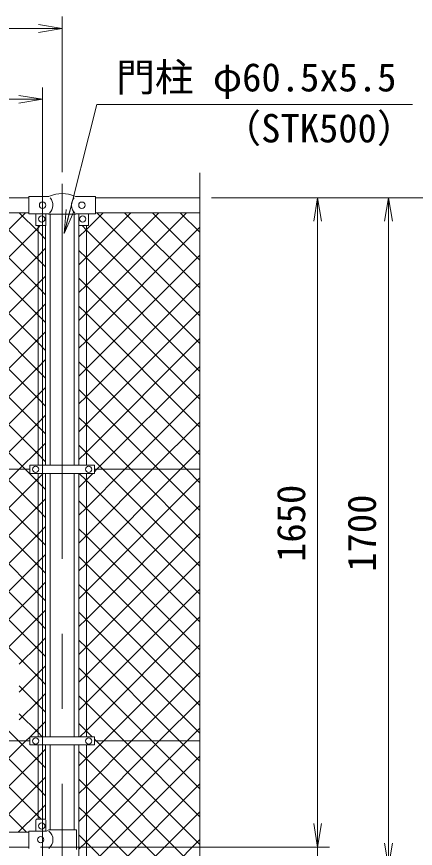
# Model space of a CAD drawing. Units: millimetres, scale not verified. Extents: x -6300 to 6300, y -4455 to 4455.
# Drawn here: x 2993 to 4008, y 1207 to 3320 of the extents above; entities that cross this region are included whole.
import ezdxf
from ezdxf.enums import TextEntityAlignment as Align

# ---------------------------------------------------------------- set-up
doc = ezdxf.new("R2010")
doc.units = ezdxf.units.MM
doc.header["$LTSCALE"] = 30
doc.linetypes.add('USER1', pattern=[50.8, 31.75, -6.35, 6.35, -6.35])
for name, color, linetype, lineweight in [('0-1_D-BMK', 2, 'USER1', 13), ('0-2_D-STR1', 1, 'Continuous', 18), ('0-3_D-STR3', 3, 'Continuous', 13), ('0-7_D-STR-DIM', 7, 'Continuous', 9), ('0-8_0', 7, 'Continuous', 9), ('0-9_D-STR-TXT', 7, 'Continuous', 9), ('0-A_D-STR2', 7, 'Continuous', 9)]:
    doc.layers.add(name, color=color, linetype=linetype, lineweight=lineweight)
doc.styles.add('ＭＳ ゴシック', font='')
doc.styles.get('ＭＳ ゴシック').set_extended_font_data('MS Gothic')

# ---------------------------------------------------------------- blocks, each defined once
blk = doc.blocks.new('_Open')
at = {"layer": '0-8_0'}
blk.add_line((-30, 5), (0, 0), dxfattribs=at)
blk.add_lwpolyline([(-30, -5), (0, 0), (-30, 0)], dxfattribs=at)

msp = doc.modelspace()

# ---------------------------------------------------------------- linework, layer by layer
at = {"layer": '0-1_D-BMK'}
msp.add_line((3108.84, 2894.97), (3108.84, -1050.85), dxfattribs=at)
at = {"layer": '0-2_D-STR1'}
for p, q in [((1193.84, 2859.73), (3023.84, 2859.73)), ((3193.84, 2859.73), (3458.84, 2859.73)), ((1193.84, 2821.63), (3023.84, 2821.63)), ((3078.59, 2818.23), (3078.59, 2180.03)), ((3139.09, 2818.23), (3139.09, 2180.03)), ((3193.84, 2821.73), (3458.84, 2821.73)), ((3078.59, 2159.43), (3078.59, 1490.03)), ((3139.09, 2159.43), (3139.09, 1490.03)), ((3078.59, 1469.43), (3078.59, 1253.83)), ((3139.09, 1469.43), (3139.09, 1253.83)), ((3023.84, 1247.73), (1193.84, 1247.73)), ((3023.84, 1209.73), (1193.84, 1209.73))]:
    msp.add_line(p, q, dxfattribs=at)
at = {"layer": '0-3_D-STR3'}
for p, q in [((3023.84, 2818.73), (3023.84, 2862.73)), ((3073.06, 2862.73), (3023.84, 2862.73)), ((3193.84, 2862.73), (3144.62, 2862.73)), ((3193.84, 2818.73), (3193.84, 2862.73)), ((3074.04, 2818.73), (3023.84, 2818.73)), ((3041.84, 2818.73), (3041.84, 2789.73)), ((3066.84, 2818.73), (3066.84, 2789.73)), ((3075.04, 2818.23), (3074.04, 2818.73)), ((3142.64, 2818.23), (3075.04, 2818.23)), ((3142.64, 2818.23), (3143.64, 2818.73)), ((3193.84, 2818.73), (3143.64, 2818.73)), ((3150.84, 2818.73), (3150.84, 2789.73)), ((3175.84, 2818.73), (3175.84, 2789.73)), ((3065.84, 2788.73), (3042.84, 2788.73)), ((3047.34, 2180.03), (3047.34, 2788.73)), ((3066.34, 2180.03), (3066.34, 2788.86)), ((3151.34, 2788.86), (3151.34, 2180.03)), ((3151.84, 2788.73), (3174.84, 2788.73)), ((3170.34, 2788.73), (3170.34, 2180.03)), ((3026.34, 2180.03), (3191.34, 2180.03)), ((3026.34, 2180.03), (3026.34, 2159.43)), ((3191.34, 2180.03), (3191.34, 2159.43)), ((3026.34, 2169.73), (1190.84, 2169.73)), ((3026.34, 2159.43), (3191.34, 2159.43)), ((3047.34, 1490.03), (3047.34, 2159.43)), ((3066.34, 1490.03), (3066.34, 2159.43)), ((3151.34, 2159.43), (3151.34, 1490.03)), ((3170.34, 2159.43), (3170.34, 1490.03)), ((3458.84, 2169.73), (3191.34, 2169.73)), ((3026.34, 1479.73), (1190.84, 1479.73)), ((3026.34, 1490.03), (3191.34, 1490.03)), ((3026.34, 1490.03), (3026.34, 1469.43)), ((3191.34, 1490.03), (3191.34, 1469.43)), ((3458.84, 1479.73), (3191.34, 1479.73)), ((3026.34, 1469.43), (3191.34, 1469.43)), ((3047.34, 1280.83), (3047.34, 1469.43)), ((3066.34, 1280.15), (3066.34, 1469.43)), ((3151.34, 1469.43), (3151.34, 800.23)), ((3170.34, 1469.43), (3170.34, 800.23)), ((3041.84, 1278.83), (3041.84, 1250.83)), ((3064.84, 1280.83), (3043.84, 1280.83)), ((3066.84, 1278.83), (3066.84, 1250.83)), ((3069.04, 1250.83), (3023.84, 1250.83)), ((3023.84, 1206.83), (3023.84, 1250.83)), ((3069.04, 1250.83), (3075.04, 1253.83)), ((3144.94, 1253.83), (3075.04, 1253.83)), ((3144.94, 1253.83), (3144.94, 1203.83))]:
    msp.add_line(p, q, dxfattribs=at)
for centre in [(3058.84, 2840.73), (3158.84, 2840.73), (3056.84, 2805.73), (3160.84, 2805.73), (3041.34, 2169.73), (3176.34, 2169.73), (3041.34, 1479.73), (3176.34, 1479.73), (3056.84, 1263.83), (3053.84, 1228.83)]:
    msp.add_circle(centre, 8, dxfattribs=at)
for centre, radius, start, end in [((3073.06, 2870.73), 8, 270, 296.9114), ((3056.46, 2840.73), 28.8, 314.1684, 41.01552), ((3108.84, 2787.27), 82.82, 67.15338, 112.84662), ((3161.23, 2840.73), 28.8, 138.98448, 225.8316), ((3144.62, 2870.73), 8, 243.0886, 270), ((3042.84, 2789.73), 1, 180, 270), ((3065.84, 2789.73), 1, 270, 0), ((3151.84, 2789.73), 1, 180, 270), ((3174.84, 2789.73), 1, 270, 0), ((3043.84, 1278.83), 2, 90, 180), ((3064.84, 1278.83), 2, 0, 90), ((3056.46, 1228.83), 28.8, 310.19176, 49.80824)]:
    msp.add_arc(centre, radius, start, end, dxfattribs=at)
at = {"layer": '0-7_D-STR-DIM'}
for p, q in [((3108.84, 2924.97), (3108.84, 3319.73)), ((1168.84, 3289.73), (3048.84, 3289.73)), ((3058.84, 1126.73), (3058.84, 3139.73)), ((2173.84, 3109.73), (2998.84, 3109.73)), ((3458.84, 1160.38), (3458.84, 2922.73)), ((3488.84, 2859.73), (4148.84, 2859.73)), ((3488.84, 2859.73), (4328.84, 2859.73)), ((3488.84, 2859.73), (3968.84, 2859.73)), ((3488.84, 2859.73), (3788.84, 2859.73)), ((3758.84, 2799.73), (3758.84, 1269.73)), ((3938.84, 2799.73), (3938.84, 1219.73)), ((3758.84, 1269.73), (3758.84, 1329.73)), ((3053.84, 1209.73), (3788.84, 1209.73)), ((3053.84, 1209.73), (3788.84, 1209.73)), ((3758.84, 1209.73), (3758.84, 1159.73))]:
    msp.add_line(p, q, dxfattribs=at)
at = {"layer": '0-9_D-STR-TXT'}
msp.add_lwpolyline([(4000.45, 3096.82), (3196.58, 3096.82), (3114.46, 2771.14)], dxfattribs=at)
at = {"layer": '0-A_D-STR2'}
for p, q in [((3014.84, 2169.73), (2362.94, 2821.63)), ((2363.17, 2169.73), (3015.07, 2821.63)), ((3047.34, 2207.93), (2433.65, 2821.63)), ((3047.34, 2278.64), (2504.36, 2821.63)), ((3047.34, 2349.35), (2575.07, 2821.63)), ((3047.34, 2420.06), (2645.78, 2821.63)), ((3047.34, 2490.78), (2716.49, 2821.63)), ((3047.34, 2561.49), (2787.2, 2821.63)), ((3047.34, 2632.2), (2857.91, 2821.63)), ((3047.34, 2702.91), (2928.62, 2821.63)), ((3047.34, 2773.62), (2999.33, 2821.63)), ((3170.34, 2779.18), (3212.89, 2821.73)), ((3170.34, 2708.47), (3283.6, 2821.73)), ((3170.34, 2637.76), (3354.31, 2821.73)), ((3170.34, 2567.05), (3425.02, 2821.73)), ((3458.84, 2559.84), (3196.95, 2821.73)), ((3458.84, 2630.55), (3267.66, 2821.73)), ((3458.84, 2701.26), (3338.37, 2821.73)), ((3458.84, 2771.97), (3409.08, 2821.73)), ((3066.34, 2754.62), (3047.34, 2773.62)), ((3151.34, 2760.18), (3170.34, 2779.18)), ((3170.34, 2496.34), (3458.84, 2784.84)), ((3170.34, 2706.91), (3151.34, 2725.91)), ((3151.34, 2689.47), (3170.34, 2708.47)), ((3170.34, 2425.63), (3458.84, 2714.13)), ((3458.84, 2418.41), (3170.34, 2706.91)), ((3066.34, 2683.91), (3047.34, 2702.91)), ((2575.3, 2169.73), (3047.34, 2641.76)), ((3047.34, 2641.76), (3066.34, 2660.76)), ((3170.34, 2636.2), (3151.34, 2655.2)), ((3170.34, 2354.91), (3458.84, 2643.41)), ((3066.34, 2613.2), (3047.34, 2632.2)), ((3151.34, 2618.76), (3170.34, 2637.76)), ((3458.84, 2347.7), (3170.34, 2636.2)), ((3047.34, 2571.05), (3066.34, 2590.05)), ((3170.34, 2565.49), (3151.34, 2584.49)), ((2646.02, 2169.73), (3047.34, 2571.05)), ((3066.34, 2542.49), (3047.34, 2561.49)), ((3151.34, 2548.05), (3170.34, 2567.05)), ((3170.34, 2284.2), (3458.84, 2572.7)), ((3458.84, 2276.99), (3170.34, 2565.49)), ((3170.34, 2494.78), (3151.34, 2513.78)), ((3151.34, 2477.34), (3170.34, 2496.34)), ((3170.34, 2213.49), (3458.84, 2501.99)), ((3458.84, 2206.28), (3170.34, 2494.78)), ((3066.34, 2471.78), (3047.34, 2490.78)), ((3047.34, 2429.63), (3066.34, 2448.63)), ((3170.34, 2424.07), (3151.34, 2443.07)), ((2787.44, 2169.73), (3047.34, 2429.63)), ((3066.34, 2401.06), (3047.34, 2420.06)), ((3151.34, 2406.63), (3170.34, 2425.63)), ((3424.69, 2169.73), (3170.34, 2424.07)), ((3047.34, 2358.92), (3066.34, 2377.92)), ((3170.34, 2353.36), (3151.34, 2372.36)), ((2858.15, 2169.73), (3047.34, 2358.92)), ((3066.34, 2330.35), (3047.34, 2349.35)), ((3151.34, 2335.91), (3170.34, 2354.91)), ((3353.98, 2169.73), (3170.34, 2353.36)), ((3268, 2169.73), (3458.84, 2360.57)), ((3047.34, 2288.21), (3066.34, 2307.21)), ((2928.86, 2169.73), (3047.34, 2288.21)), ((3170.34, 2282.65), (3151.34, 2301.65)), ((3151.34, 2265.2), (3170.34, 2284.2)), ((3283.27, 2169.73), (3170.34, 2282.65)), ((3338.71, 2169.73), (3458.84, 2289.86)), ((3066.34, 2259.64), (3047.34, 2278.64)), ((3047.34, 2217.5), (3066.34, 2236.5)), ((3170.34, 2211.94), (3151.34, 2230.94)), ((3409.42, 2169.73), (3458.84, 2219.15)), ((2999.57, 2169.73), (3047.34, 2217.5)), ((3066.34, 2188.93), (3047.34, 2207.93)), ((3151.34, 2194.49), (3170.34, 2213.49)), ((3212.56, 2169.73), (3170.34, 2211.94)), ((2515.32, 1685.47), (2999.57, 2169.73)), ((3047.34, 1642.25), (2519.86, 2169.73)), ((3047.34, 1712.96), (2590.57, 2169.73)), ((3047.34, 1783.67), (2661.28, 2169.73)), ((3047.34, 1854.38), (2732, 2169.73)), ((3047.34, 1925.09), (2802.71, 2169.73)), ((3047.34, 1995.8), (2873.42, 2169.73)), ((3047.34, 2066.51), (2944.13, 2169.73)), ((3047.34, 2137.22), (3014.84, 2169.73)), ((3170.34, 2072.07), (3268, 2169.73)), ((3170.34, 2001.36), (3338.71, 2169.73)), ((3170.34, 1930.65), (3409.42, 2169.73)), ((3458.84, 1923.44), (3212.56, 2169.73)), ((3458.84, 1994.15), (3283.27, 2169.73)), ((3458.84, 2064.86), (3353.98, 2169.73)), ((3458.84, 2135.57), (3424.69, 2169.73)), ((3066.34, 2118.22), (3047.34, 2137.22)), ((3170.34, 1859.94), (3458.84, 2148.44)), ((3047.34, 2076.08), (3066.34, 2095.08)), ((2656.74, 1685.47), (3047.34, 2076.08)), ((3170.34, 2070.52), (3151.34, 2089.52)), ((3151.34, 2053.07), (3170.34, 2072.07)), ((3170.34, 1789.23), (3458.84, 2077.73)), ((3066.34, 2047.51), (3047.34, 2066.51)), ((3458.84, 1782.02), (3170.34, 2070.52)), ((3047.34, 2005.37), (3066.34, 2024.37)), ((3170.34, 1999.81), (3151.34, 2018.81)), ((2727.45, 1685.47), (3047.34, 2005.37)), ((3066.34, 1976.8), (3047.34, 1995.8)), ((3151.34, 1982.36), (3170.34, 2001.36)), ((3170.34, 1718.52), (3458.84, 2007.02)), ((3458.84, 1711.31), (3170.34, 1999.81)), ((3047.34, 1934.66), (3066.34, 1953.66)), ((3170.34, 1929.1), (3151.34, 1948.1)), ((2798.16, 1685.47), (3047.34, 1934.66)), ((3066.34, 1906.09), (3047.34, 1925.09)), ((3151.34, 1911.65), (3170.34, 1930.65)), ((3170.34, 1647.81), (3458.84, 1936.31)), ((3458.84, 1640.6), (3170.34, 1929.1)), ((3047.34, 1863.95), (3066.34, 1882.95)), ((2868.87, 1685.47), (3047.34, 1863.95)), ((3170.34, 1858.39), (3151.34, 1877.39)), ((3151.34, 1840.94), (3170.34, 1859.94)), ((3170.34, 1577.1), (3458.84, 1865.6)), ((3066.34, 1835.38), (3047.34, 1854.38)), ((3458.84, 1569.89), (3170.34, 1858.39)), ((3047.34, 1793.24), (3066.34, 1812.24)), ((3170.34, 1787.68), (3151.34, 1806.68)), ((2939.58, 1685.47), (3047.34, 1793.24)), ((3066.34, 1764.67), (3047.34, 1783.67)), ((3151.34, 1770.23), (3170.34, 1789.23)), ((3458.84, 1499.18), (3170.34, 1787.68)), ((3047.34, 1722.53), (3066.34, 1741.53)), ((3170.34, 1716.97), (3151.34, 1735.97)), ((2999.36, 1674.54), (3047.34, 1722.53)), ((3066.34, 1693.96), (3047.34, 1712.96)), ((3151.34, 1699.52), (3170.34, 1718.52)), ((3407.58, 1479.73), (3170.34, 1716.97)), ((3214.39, 1479.73), (3458.84, 1724.18)), ((3047.34, 1651.81), (3066.34, 1670.81)), ((2999.36, 1603.83), (3047.34, 1651.81)), ((3170.34, 1646.25), (3151.34, 1665.25)), ((3285.1, 1479.73), (3458.84, 1653.46)), ((3066.34, 1623.25), (3047.34, 1642.25)), ((3151.34, 1628.81), (3170.34, 1647.81)), ((3336.87, 1479.73), (3170.34, 1646.25)), ((3047.34, 1581.1), (3066.34, 1600.1)), ((3170.34, 1575.54), (3151.34, 1594.54)), ((2999.36, 1533.12), (3047.34, 1581.1)), ((3151.34, 1558.1), (3170.34, 1577.1)), ((3266.16, 1479.73), (3170.34, 1575.54)), ((3355.81, 1479.73), (3458.84, 1582.75)), ((2997.73, 1479.73), (2954.87, 1522.58)), ((3426.52, 1479.73), (3458.84, 1512.04)), ((3017.6, 1247.73), (2785.6, 1479.73)), ((3047.34, 1359.4), (2927.02, 1479.73)), ((3047.34, 1430.12), (2997.73, 1479.73)), ((3170.34, 1435.68), (3214.39, 1479.73)), ((3170.34, 1364.96), (3285.1, 1479.73)), ((3170.34, 1294.25), (3355.81, 1479.73)), ((3170.34, 1223.54), (3426.52, 1479.73)), ((3458.84, 1287.04), (3266.16, 1479.73)), ((3458.84, 1357.75), (3336.87, 1479.73)), ((3458.84, 1428.47), (3407.58, 1479.73)), ((3047.34, 1439.68), (3066.34, 1458.68)), ((2855.39, 1247.73), (3047.34, 1439.68)), ((3170.34, 1152.83), (3458.84, 1441.33)), ((3066.34, 1411.12), (3047.34, 1430.12)), ((3151.34, 1416.68), (3170.34, 1435.68)), ((3047.34, 1368.97), (3066.34, 1387.97)), ((3170.34, 1363.41), (3151.34, 1382.41)), ((2926.1, 1247.73), (3047.34, 1368.97)), ((3066.34, 1340.4), (3047.34, 1359.4)), ((3151.34, 1345.96), (3170.34, 1364.96)), ((3170.34, 1082.12), (3458.84, 1370.62)), ((3458.84, 1074.91), (3170.34, 1363.41)), ((3047.34, 1298.26), (3066.34, 1317.26)), ((3170.34, 1292.7), (3151.34, 1311.7)), ((2996.81, 1247.73), (3047.34, 1298.26)), ((3151.34, 1275.25), (3170.34, 1294.25)), ((3170.34, 1011.41), (3458.84, 1299.91)), ((3458.84, 1004.2), (3170.34, 1292.7)), ((3170.34, 1221.99), (3151.34, 1240.99)), ((3170.34, 940.7), (3458.84, 1229.2)), ((3151.34, 1204.54), (3170.34, 1223.54)), ((3458.84, 933.49), (3170.34, 1221.99))]:
    msp.add_line(p, q, dxfattribs=at)
for points in [[(1949.63, 1685.47), (2433.88, 2169.73), (3047.34, 2783.19), (3052.88, 2788.73)], [(3458.84, 2489.13), (3170.34, 2777.63), (3159.24, 2788.73)], [(2020.34, 1685.47), (2504.59, 2169.73), (3047.34, 2712.47), (3066.34, 2731.47)], [(1794.73, 1247.73), (2026.73, 1479.73), (2716.73, 2169.73), (3047.34, 2500.34), (3066.34, 2519.34)], [(3191.34, 2163.78), (3197.29, 2169.73), (3458.84, 2431.28)], [(2586.03, 1685.47), (3047.34, 2146.79), (3059.98, 2159.43)], [(3151.34, 2123.78), (3170.34, 2142.78), (3186.99, 2159.43)], [(3458.84, 1852.73), (3170.34, 2141.23), (3152.15, 2159.43)], [(3153.98, 1490.03), (3170.34, 1506.39), (3458.84, 1794.89)], [(3066.34, 1552.54), (3047.34, 1571.54), (2999.36, 1619.52)], [(3058.14, 1490.03), (3047.34, 1500.83), (2999.36, 1548.81)], [(3055.21, 1280.83), (3047.34, 1288.69), (2856.31, 1479.73), (2813.45, 1522.58)], [(3026.98, 1490.03), (3047.34, 1510.39), (3066.34, 1529.39)], [(3185.15, 1490.03), (3170.34, 1504.83), (3151.34, 1523.83)], [(2784.68, 1247.73), (3016.68, 1479.73), (3026.34, 1489.39)], [(3458.84, 1216.33), (3195.45, 1479.73), (3191.34, 1483.83)], [(3466.83, 1137.63), (3170.34, 1434.12), (3151.34, 1453.12)]]:
    msp.add_lwpolyline(points, dxfattribs=at)

# ---------------------------------------------------------------- block references
at = {"layer": '0-7_D-STR-DIM', "xscale": 2, "yscale": 2}
for p in [(3108.84, 3289.73), (3058.84, 3109.73)]:
    msp.add_blockref('_Open', p, dxfattribs=at)
for p, rotation in [((3758.84, 2859.73), 90), ((3938.84, 2859.73), 90), ((3758.84, 1209.73), 270), ((3758.84, 1209.73), 270), ((3938.84, 1159.73), 270)]:
    msp.add_blockref('_Open', p, dxfattribs=dict(at, rotation=rotation))
at = {"layer": '0-9_D-STR-TXT', "xscale": 2, "yscale": 2, "rotation": 255.84756}
msp.add_blockref('_Open', (3113.97, 2769.2), dxfattribs=at)

# ---------------------------------------------------------------- texts
at = {"layer": '0-7_D-STR-DIM', "style": 'ＭＳ ゴシック'}
for s, p in [('1650', (3748.72, 1934.38)), ('1700', (3928.72, 1909.38))]:
    msp.add_text(s, height=72.14, rotation=90, dxfattribs=at).set_placement(p, align=Align.BOTTOM_LEFT)
at = {"layer": '0-9_D-STR-TXT', "style": 'ＭＳ ゴシック'}
for s, p in [('門柱 φ60.5x5.5', (3246.23, 3108.08)), ('（STK500）', (3516.62, 2978.58))]:
    msp.add_text(s, height=72.14, dxfattribs=at).set_placement(p, align=Align.BOTTOM_LEFT)

doc.saveas('drawing.dxf')
